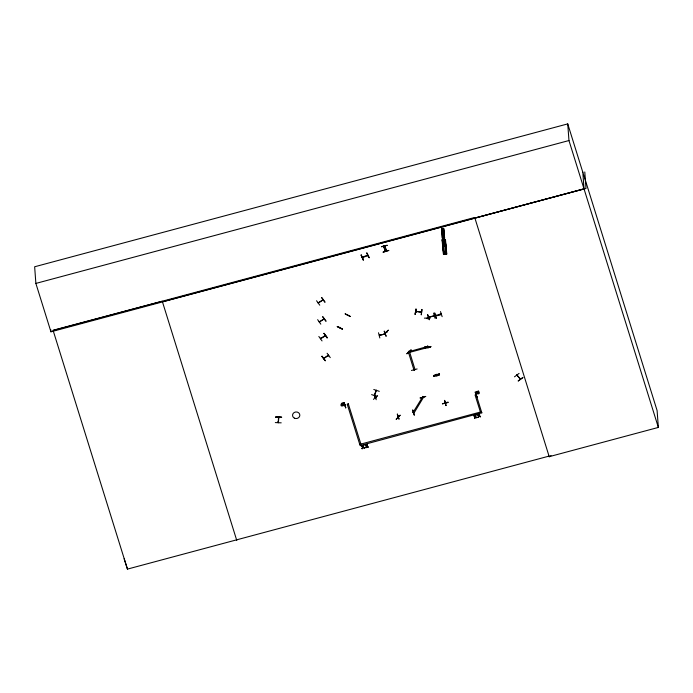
<?xml version="1.0" encoding="UTF-8"?>
<svg xmlns="http://www.w3.org/2000/svg" width="693" height="693" viewBox="0 0 693 693"><rect width="100%" height="100%" fill="white"/><g stroke="black" fill="none" stroke-linecap="round" stroke-linejoin="round"><path stroke-width="1.04" d="M424.393 318.139L430.301 318.096M275.32 422.583L281.211 422.843M275.736 417.186L281.644 417.186L275.727 417.021M278.118 422.557L278.188 421.89M278.534 417.862L278.577 417.325M278.56 417.082L278.17 422.669L278.127 421.942M278.395 421.898L278.369 422.678L278.811 417.351M278.439 422.574L278.188 422.15M278.811 417.818L278.803 417.446M375.597 397.193L375.909 397.99L376.022 397.487M376.039 397.808L375.736 397.228M386.729 332.666L386.391 331.878M397.669 416.9C398.466 417.68 397.392 416.718 398.172 416.779M398.189 417.099L397.756 416.554M281.627 417.411L275.727 417.047M362.5 257.649L362.889 257.086M367.818 255.578L367.221 255.786L367.212 255.275M415.072 314.345L416.051 309.052L415.098 314.336M415.739 311.85L416.346 311.885L415.731 311.625M421.517 311.885L421.448 312.361L420.937 311.902M421.604 312.127L421.006 312.283L421.058 311.815M421.907 309.424L421.266 314.891L421.968 309.546M384.823 248.588L385.395 248.44M318.2 302.876L323.042 299.731L322.791 300.164M318.633 302.365L318.797 302.555M324.159 318.997L319.274 321.855M318.2 302.555L318.26 303.058L323.207 299.852M321.076 338.279L320.833 338.314M323.666 319.291L323.666 318.971M319.256 321.613L319.317 322.115L324.142 318.754M325.493 335.819L325.043 335.862M328.595 355.466L328.153 355.951L328.707 355.622M323.796 358.558L328.577 355.223M347.531 315.194L347.704 315.02M347.721 315.324L347.531 314.925M398.579 416.701L398.267 416.259M371.613 394.62L377.131 396.439M516.735 375.234L517.273 375.459M520.426 379.106L520.053 378.699M414.353 370.218L414.154 369.698M428.109 347.41L427.997 347.938L427.824 347.366M427.468 318.39L427.243 318.156M427.884 346.751L427.616 346.006M435.594 315.584L441.12 313.799M441.32 314.267L440.696 314.405L440.731 313.903M345.045 404.885C345.322 405.864 345.876 404.911 344.941 404.972M379.799 334.814L379.903 335.343L379.937 334.91M384.987 333.515L384.961 334.026L384.858 333.498M374.826 396.898L374.731 397.054M375.225 396.794L375.424 397.271L374.8 397.41M475.381 394.819L475.926 394.447M433.714 315.558L433.619 315.713M434.312 315.904L428.733 317.342L428.638 316.814M362.786 446.786L363.617 445.27L363.123 447.011L364.492 448.111L362.976 447.202L362.127 448.743L362.638 446.976L361.278 445.894L362.768 446.647M365.41 444.923L364.977 445.045L366.467 445.798L367.299 444.282L366.848 444.404M473.648 415.488L475.017 416.71L473.648 415.488L475.155 416.38L475.987 414.864L475.528 414.986M480.552 416.718L479.166 415.479L480.552 416.718L479.028 415.809L478.187 417.351L478.698 415.722L477.338 414.501L478.837 415.393L479.669 413.877L479.218 413.998M362.586 448.622L362.976 447.202M366.276 447.626L365.817 447.756L366.658 446.214L368.182 447.115L366.796 445.876L368.182 447.115M474.948 418.078L474.497 418.338L475.346 416.796L476.853 417.567L476.438 417.818M474.956 418.217L475.346 416.796M363.123 447.011L363.617 445.27M366.805 446.015L367.299 444.282M475.987 414.864L475.493 416.606L476.862 417.706M479.175 415.618L479.669 413.877M362.127 448.743L362.638 446.976M365.817 447.756L366.32 445.989L364.968 444.906M474.497 418.338L475.008 416.571M478.187 417.351L478.69 415.583L477.338 414.501M386.261 332.25L386.599 332.363M408.48 351.646L408.818 351.672M362.915 257.484L362.76 257.042L362.976 257.432M337.318 326.542L342.472 329.088L337.257 326.654M342.455 329.106L337.326 326.507M373.778 389.483L379.288 391.328M379.374 335.23L384.953 333.991M345.573 404.877L345.435 404.781M375.242 397.037L374.8 397.21L375.372 397.063M446.136 402.659L446.145 402.503M316.562 300.753L319.768 305.197M318.841 336.46L322.037 340.913M322.046 356.289L325.286 360.732L321.838 356.41M344.152 405.405C343.381 398.059 337.292 408.783 344.213 405.275M423.778 397.098L422.782 396.604L413.158 412.274L414.154 412.777L423.769 396.89M361.157 255.128L363.184 260.126M350.208 316.502L345.053 313.79L350.208 316.354M320.426 338.626L320.946 338.279M323.848 358.307L324.281 358.082M328.127 355.708L328.092 355.448M385.542 251.351L383.983 246.093L385.594 251.212M436.417 318.234L434.814 312.967M378.508 332.761L379.833 337.967M344.152 402.728L345.764 407.874L344.196 402.598M444.715 400.355L446.015 405.587M374.541 395.53L376.394 390.22M427.754 314.657L429.313 319.811L427.546 314.709M414.18 369.577L414.327 370.322M414.57 370.339L414.466 369.612M436.59 375.58L436.763 376.074L436.971 375.658M436.962 376.022L436.772 375.208M422.765 396.396L422.929 397.176L422.843 396.5M445.322 402.858L445.235 402.191M416.346 311.885L416.25 311.365L416.233 311.911M384.26 334.113L388.401 330.119L384.225 333.965M406.869 353.681L411.079 349.991M406.912 353.828L411.044 349.861M373.432 399.376L377.581 395.512M396.145 419.17L400.233 415.142L396.318 419.326M323.137 300.182L323.094 299.697M319.742 321.457L319.672 321.621M320.512 338.539L325.363 335.421M323.718 358.342L328.439 355.24M421.5 312.326L415.713 311.374M345.599 405.292L345.001 405.154L345.59 405.05M325.216 360.758L322.072 356.15M319.794 321.89L319.603 321.405M514.483 376.827L519.074 373.406M518.217 380.864L522.869 377.624M518.251 381.02L522.834 377.486M385.403 248.874L384.97 248.978M321.838 297.626L325.034 302.07M322.617 316.848L325.831 321.145M324.116 333.35L327.313 337.803L324.107 333.333M325.441 335.845L320.53 338.782L320.478 338.271M327.096 353.265L330.266 357.623M361.166 255.007L363.461 260.04L361.192 254.989M124.142 558.757L127.451 569.109L549.038 456.115L549.211 456.678L551.056 455.604M398.57 416.744L398.475 416.242L398.362 416.762M443.598 228.361L444.62 238.097L442.385 238.288L441.484 228.664L443.598 228.361L444.369 238.123L443.07 228.534L443.728 228.482L443.096 228.543M442.792 238.253L442.177 228.603L441.64 228.586L442.359 238.288L443.052 238.227L442.039 228.586L443.035 238.227M443.988 238.158L444.473 238.046M443.607 254.149L442.532 239.804L442.073 239.847L443.416 254.27L446.777 253.984L445.469 239.561L442.273 239.778M442.688 239.804L444.334 254.192M444.663 239.527L445.945 254.002M446.76 253.993L446.318 254.019L445.227 239.397M446.101 402.91L446.006 402.416M475.883 394.923L475.788 394.43M428.664 317.082L434.26 315.731M436.114 318.304L434.528 313.167M345.686 407.874L344.152 402.616M366.658 253.006L369.222 257.805L366.952 252.876M367.593 255.128L362.274 257.259M362.43 257.649L367.723 255.622L367.732 255.137M321.595 297.644L324.835 302.183M322.869 316.675L326.091 321.136M582.813 172.271L567.74 123.891L34.65 266.77L35.871 283.42L50.944 331.808L584.034 188.929L582.787 171.959L657.111 410.602L658.35 427.425L549.142 456.696M35.871 283.42L568.962 140.54L567.74 123.891M162.439 301.784L584.026 188.791M381.41 246.613L387.179 245.374M381.479 246.803L387.17 245.235M383.186 252.287L388.764 250.364M383.099 252.027L388.782 250.502M440.505 311.581L442.134 316.666M415.029 369.447L413.938 369.949L408.307 351.853L427.226 346.569M427.538 347.565L408.601 352.642M481.834 412.742L360.109 445.582L347.21 404.184L348.302 403.681M478.43 391.06C470.521 392.836 482.449 396.396 478.551 391.147M480.422 412.04L475.112 395.157L476.204 394.655M473.657 415.627L474.09 415.514M477.347 414.639L477.772 414.388M361.278 445.894L361.711 445.772M363.626 445.408L363.158 445.391M478.179 417.212L478.646 417.229M362.118 448.605L362.578 448.484M364.492 448.111L364.068 448.224M53.066 330.275L162.257 301.221L236.763 540.419M474.887 218.044L586.001 188.47L584.788 171.959M384.251 331.28L386.131 336.33L384.243 331.141M379.4 334.918L379.504 335.447L385.005 333.957M430.751 346.526L425.06 348.016M430.769 346.595L424.991 347.799L430.751 346.439M411.434 370.469L417.117 368.953M433.757 375.944L439.535 374.731L433.844 376.23L433.627 375.545L439.319 373.951M433.627 375.545L439.31 373.917M439.405 374.324L433.705 375.797L439.449 374.445M433.827 376.16L439.527 374.592M374.696 394.542L376.186 399.722M422.981 397.184L422.548 396.829M425.693 396.413L420.001 397.999L425.693 396.509M442.481 403.95L448.076 402.061M442.394 403.69L448.172 402.477M475.181 392.073L477.07 397.262L475.268 392.169M444.594 238.106L443.217 228.456M444.482 239.657L445.816 254.071M445.053 239.605L446.387 254.019M445.209 239.535L446.543 253.95M444.144 254.149L442.87 239.674M397.323 414.137L399.064 419.23L397.332 414.119M413.435 412.257L413.271 412.794L413.357 412.214M414.267 415.15L412.681 409.884L414.258 415.012M516.891 375.121L520.573 379.114M324.185 358.099L323.683 358.082M408.584 351.204L408.965 351.464M415.965 309.026L415.376 314.232M441.787 230.223L443.745 230.05M441.874 231.202L443.832 231.029M442.42 237.231L444.378 237.058M442.654 238.132L444.317 237.994M443.468 252.685L446.405 252.425M384.658 246.05L386.33 251.143M384.944 245.954L386.555 251.083M386.252 251.039L384.641 245.911M384.476 334.13L384.459 333.593M433.549 313.097L435.013 318.26M427.174 318.399L427.468 318.018M424.783 346.898L430.691 347.011M421.543 312.127L415.843 311.33M441.502 228.664L442.151 228.612M442.29 239.648L443.797 254.244M444.923 402.278L445.105 402.668M443.763 254.236L442.299 239.726M445.097 402.902L444.967 402.209M422.704 397.21L422.574 396.82M384.433 334.104L384.416 333.662M427.616 346.717L427.815 346.006M363.106 446.872L364.483 447.973M361.287 446.032L362.647 447.115M480.119 416.831L479.028 415.809M367.749 447.236L366.658 446.214M474.081 415.376L475.155 416.38M365.402 444.785L366.467 445.798M386.833 332.493L386.244 332.008M520.4 379.305L516.874 374.878M375.485 397.643L375.355 396.82M320.816 324.159L317.654 319.672M323.83 333.368L327.035 337.967M436.46 374.307L436.581 374.411M568.962 140.54L658.35 427.425M549.211 456.678L474.714 217.481L53.127 330.474L127.451 569.109M476.221 394.863L481.852 412.95M427.243 346.777L427.555 347.773M415.046 369.655L409.702 352.347M348.319 403.889L360.888 444.083M439.345 374.116L439.535 374.731M444.482 400.424L446.041 405.561M428.179 347.834L428.005 347.072M436.218 374.315L436.295 374.489M427.2 318.693L427.243 318.208M443.451 228.499L444.239 238.132M481.531 411.746L359.78 444.378M475.398 394.525L475.502 395.053M445.582 243.295L442.645 243.555M445.703 244.594L442.766 244.854M445.833 246.058L442.896 246.318M445.365 240.861L442.42 241.112M445.452 241.831L442.506 242.091M443.918 231.895L441.952 232.008M441.259 313.816C441.822 315.341 435.421 316.138 435.637 315.324M445.608 402.512L445.625 403.049L445.504 402.598M436.07 315.15L435.784 315.783L435.68 315.254M434.242 315.48L434.242 315.947L434.113 315.462M429.106 316.753L429.132 317.247L429.036 316.718M427.226 317.914L427.252 318.745M421.465 311.824L421.448 312.361M422.713 396.976L422.574 396.517M413.141 412.066L413.271 412.794M376.29 390.306L374.263 395.114M362.491 257.432L362.37 257.164M347.444 314.951L347.384 315.428M339.873 327.278L339.994 327.85M322.626 299.939L322.669 300.424M324.887 335.637L324.939 336.148M324.168 357.926L324.229 358.368M278.768 417.091L278.742 417.931M278.491 417.195L278.534 417.922M50.788 329.729L50.944 331.808M430.682 346.786L424.792 347.141M442.541 232.346L443.407 232.476L442.541 232.346M341.701 404.002L341.978 405.318L343.433 405.05L343.156 403.733L341.701 404.002M476.715 392.047L476.992 393.364L478.447 393.096L478.179 391.779L476.715 392.047M383.731 246.284L385.308 251.429L383.731 246.284M443.685 229.34L441.727 229.574L443.685 229.34M443.996 232.813L442.039 233.039L443.996 232.813M294.404 418.165A3.664 3.318 -4.2 0 0 299.844 415.168A3.664 3.318 -4.2 0 0 294.326 412.43A3.664 3.318 -4.2 0 0 294.404 418.165"/></g></svg>
